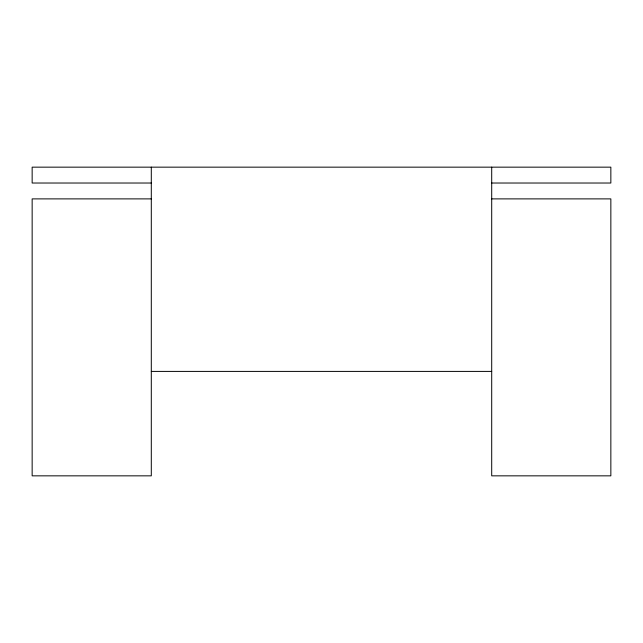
<?xml version="1.0" encoding="UTF-8"?>
<svg xmlns="http://www.w3.org/2000/svg" width="643" height="643" viewBox="0 0 643 643"><rect width="100%" height="100%" fill="white"/><g stroke="black" fill="none" stroke-linecap="round" stroke-linejoin="round"><path stroke-width="0.96" d="M151.298 183.022L32.15 183.022L32.15 167.156L610.85 167.156L610.85 183.022L491.702 183.022M151.298 198.888L32.15 198.888L32.15 475.844L151.298 475.844L151.298 167.156M491.702 198.888L610.85 198.888L610.85 475.844L491.702 475.844L491.702 167.156M151.298 371.405L491.702 371.405"/></g></svg>
